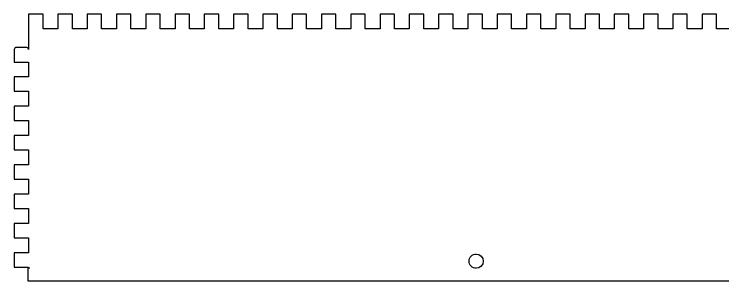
# Model space of a CAD drawing. Extents: x 4 to 392, y 13 to 534.
# Drawn here: x 5 to 229.8, y 449.5 to 534 of the extents above; entities that cross this region are included whole.
import ezdxf

# ---------------------------------------------------------------- set-up
doc = ezdxf.new("R2010")
doc.units = 0
doc.layers.add('Layer_1', color=7, linetype='CONTINUOUS')

msp = doc.modelspace()

# ---------------------------------------------------------------- linework, layer by layer
at = {"layer": 'Layer_1', "color": 7}
for points in [[(9.564791, 533.958734), (9.564791, 529.369348), (9.564791, 522.816262)], [(232.521719, 529.369348), (227.82123, 529.369348), (227.82123, 533.958734), (223.231847, 533.958734), (223.231847, 529.369348), (218.531357, 529.369348), (218.531357, 533.958734), (213.941458, 533.958734), (213.941458, 529.369348), (209.240969, 529.369348), (209.240969, 533.958734), (204.651586, 533.958734), (204.651586, 529.369348), (199.951096, 529.369348), (199.951096, 533.958734), (195.362748, 533.958734), (195.362748, 529.369348), (190.661226, 529.369348), (190.661226, 533.958734), (186.072357, 533.958734), (186.072357, 529.369348), (181.37187, 529.369348), (181.37187, 533.958734), (176.782487, 533.958734), (176.782487, 529.369348), (172.081997, 529.369348), (172.081997, 533.958734), (167.492614, 533.958734), (167.492614, 529.369348), (162.792125, 529.369348), (162.792125, 533.958734), (158.202226, 533.958734), (158.202226, 529.369348), (153.501737, 529.369348), (153.501737, 533.958734), (148.912354, 533.958734), (148.912354, 529.369348), (144.211864, 529.369348), (144.211864, 533.958734), (139.623516, 533.958734), (139.623516, 529.369348), (134.921994, 529.369348), (134.921994, 533.958734), (130.333127, 533.958734), (130.333127, 529.369348), (125.631603, 529.369348), (125.631603, 533.958734), (121.043255, 533.958734), (121.043255, 529.369348), (116.342765, 529.369348), (116.342765, 533.958734), (111.753382, 533.958734), (111.753382, 529.369348), (107.052895, 529.369348), (107.052895, 533.958734), (102.46351, 533.958734), (102.46351, 529.369348), (97.762504, 529.369348), (97.762504, 533.958734), (93.172605, 533.958734), (93.172605, 529.369348), (88.472116, 529.369348), (88.472116, 533.958734), (83.882733, 533.958734), (83.882733, 529.369348), (79.181212, 529.369348), (79.181212, 533.958734), (74.592861, 533.958734), (74.592861, 529.369348), (69.891855, 529.369348), (69.891855, 533.958734), (65.304023, 533.958734), (65.304023, 529.369348), (60.603017, 529.369348), (60.603017, 533.958734), (56.013634, 533.958734), (56.013634, 529.369348), (51.313145, 529.369348), (51.313145, 533.958734), (46.723762, 533.958734), (46.723762, 529.369348), (42.023272, 529.369348), (42.023272, 533.958734), (37.433889, 533.958734), (37.433889, 529.369348), (32.733402, 529.369348), (32.733402, 533.958734), (28.144017, 533.958734), (28.144017, 529.369348), (23.443013, 529.369348), (23.443013, 533.958734), (18.854663, 533.958734), (18.854663, 529.369348), (14.153141, 529.369348), (14.153141, 533.958734), (9.564791, 533.958734), (9.564791, 533.958734)], [(4.97644, 522.816262), (4.97644, 518.804102), (9.564791, 518.804102), (9.564791, 514.103099), (4.97644, 514.103099), (4.97644, 509.514229), (9.564791, 509.514229), (9.564791, 504.812708), (4.97644, 504.812708), (4.97644, 500.22436), (9.564791, 500.22436), (9.564791, 495.522838), (4.97644, 495.522838), (4.97644, 490.934487), (9.564791, 490.934487), (9.564791, 486.233998), (4.97644, 486.233998), (4.97644, 481.644099), (9.564791, 481.644099), (9.564791, 476.943609), (4.97644, 476.943609), (4.97644, 472.354226), (9.564791, 472.354226), (9.564791, 467.653737), (4.97644, 467.653737), (4.97644, 463.064354), (9.564791, 463.064354), (9.564791, 458.363348), (4.97644, 458.363348), (4.97644, 453.774481), (9.564791, 453.774481)], [(8.988082, 523.392969), (5.553666, 523.392969)], [(9.265584, 453.397762), (9.265584, 449.541148)], [(9.863997, 453.475275), (9.343099, 453.475275)], [(9.343099, 449.463117), (293.170205, 449.463117)]]:
    msp.add_lwpolyline(points, dxfattribs=at)
msp.add_lwpolyline([(153.808836, 455.690053)], close=True, dxfattribs=at)
for points in [[(5.553666, 523.392969), (5.233916, 523.392969), (4.97644, 523.136011), (4.97644, 522.816262)], [(9.564791, 522.816262), (9.564791, 523.136011), (9.307832, 523.392969), (8.988082, 523.392969)], [(149.302606, 455.690053), (149.302605, 456.287617), (149.539987, 456.860708), (149.962529, 457.28325)], [(149.962529, 457.28325), (150.385071, 457.705792), (150.958161, 457.943173), (151.555726, 457.943173)], [(151.555726, 457.943173), (152.800086, 457.943168), (153.808837, 456.934413), (153.808836, 455.690053)], [(149.962529, 454.096856), (149.539987, 454.519398), (149.302605, 455.092488), (149.302606, 455.690053)], [(153.808836, 455.690053), (153.808837, 454.445693), (152.800086, 453.436937), (151.555726, 453.436933)], [(9.343099, 453.475275), (9.30011, 453.475275), (9.265584, 453.440749), (9.265584, 453.397762)], [(9.564791, 453.774481), (9.564791, 453.774481), (9.698324, 453.475275), (9.863997, 453.475275)], [(151.555726, 453.436933), (150.958161, 453.436932), (150.385071, 453.674314), (149.962529, 454.096856)], [(9.265584, 449.541148), (9.265584, 449.498161), (9.30011, 449.463117), (9.343099, 449.463117)]]:
    msp.add_open_spline(points, degree=3, dxfattribs=at)

doc.saveas('drawing.dxf')
